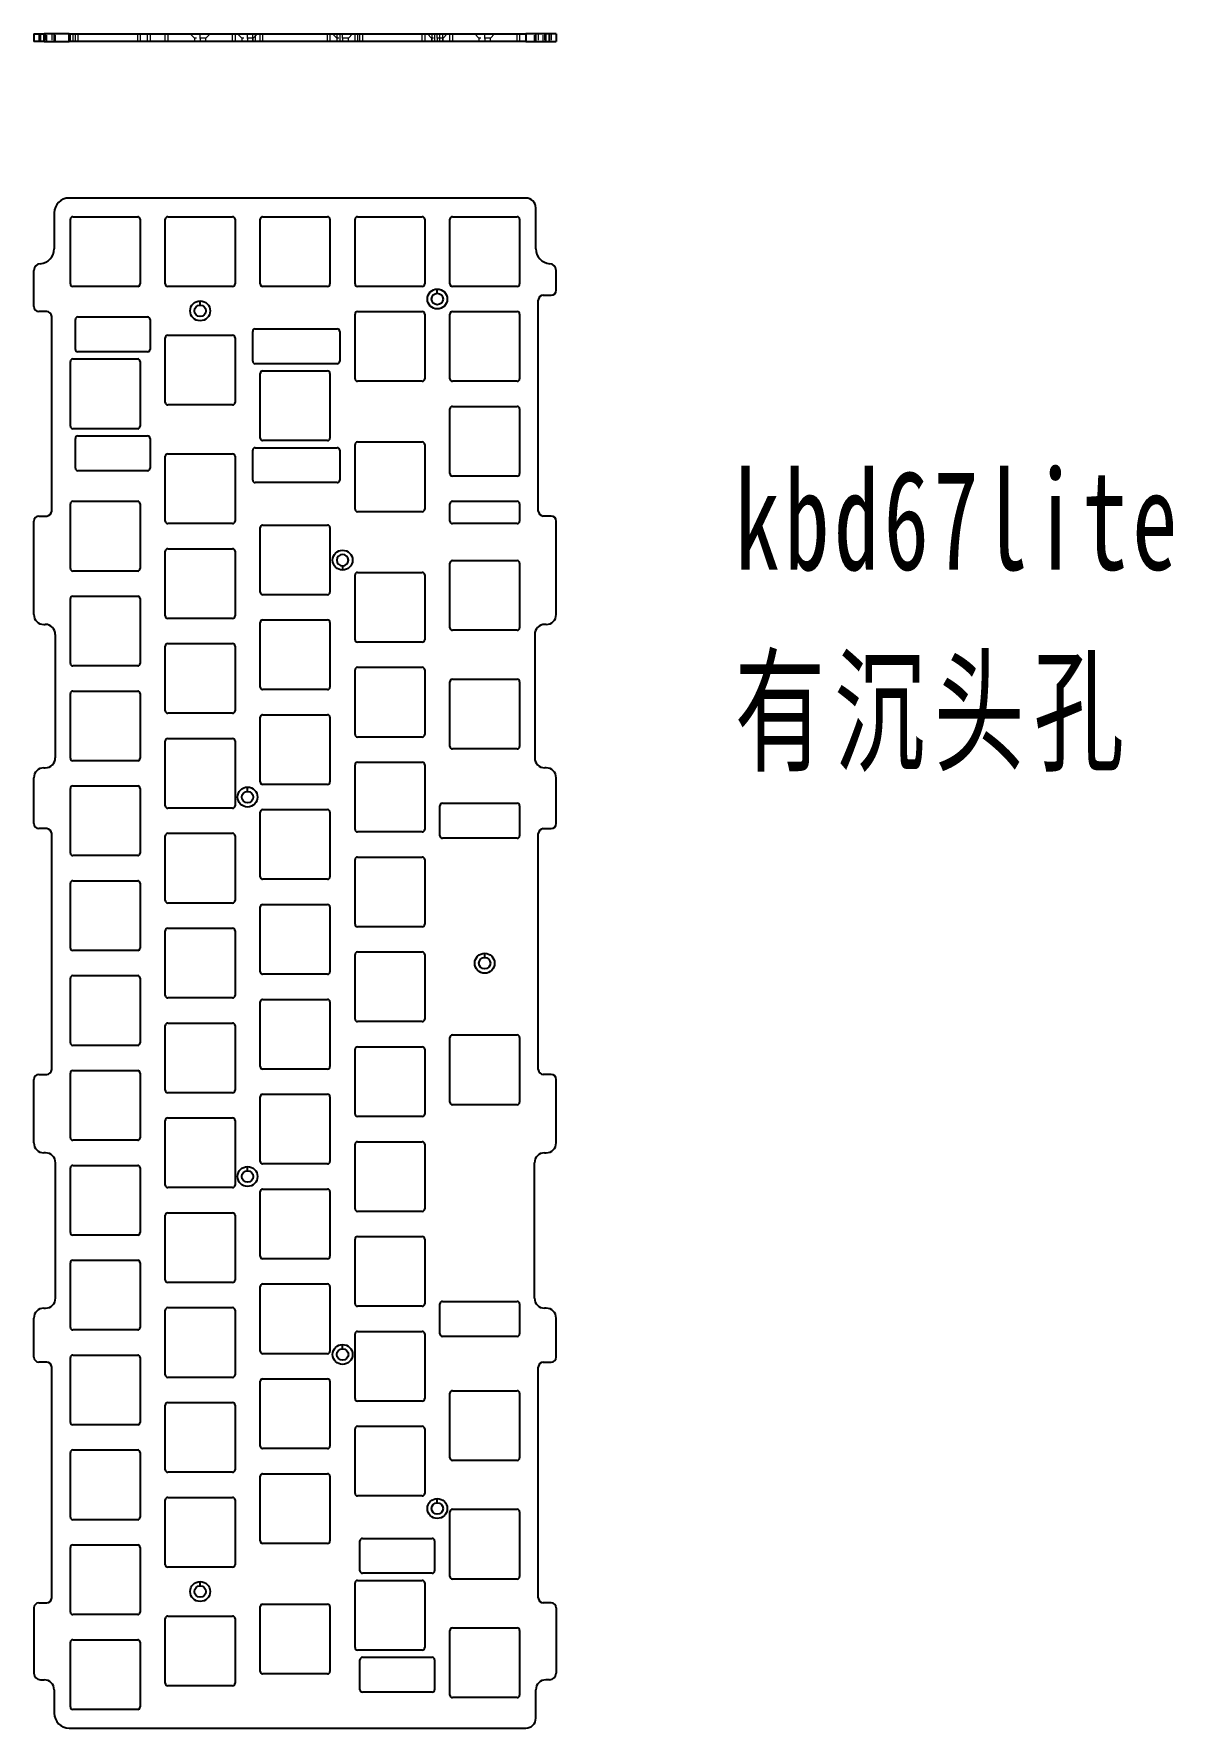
# Model space of a CAD drawing. Header units: millimetres. Extents: x 0 to 229, y 0 to 340.
import ezdxf

# ---------------------------------------------------------------- set-up
doc = ezdxf.new("R2010")
doc.units = ezdxf.units.MM
doc.linetypes.add('HIDDEN', pattern=[1.905, 1.27, -0.635])
doc.layers.get('0').update_dxf_attribs({"lineweight": 35})
doc.layers.add('尺寸线层', color=3, linetype='Continuous', lineweight=18)
doc.styles.add('标准', font='', dxfattribs={"width": 0.667})
doc.styles.get('标准').set_extended_font_data('仿宋_gb2312')

msp = doc.modelspace()

# ---------------------------------------------------------------- linework, layer by layer
at = {"color": 7, "linetype": 'Continuous', "lineweight": 25}
for p, q in [((0, 340.21), (0, 338.71)), ((0, 340.21), (1.35, 340.21)), ((1.35, 338.71), (1.35, 340.21)), ((1.35, 340.21), (2.08, 340.21)), ((2.08, 340.21), (2.08, 338.71)), ((4.08, 340.21), (2.08, 340.21)), ((4.08, 340.21), (4.08, 338.71)), ((7.08, 340.21), (4.08, 340.21)), ((7.08, 338.71), (7.08, 340.21)), ((7.08, 340.21), (98.82, 340.21)), ((98.82, 340.21), (98.82, 338.71)), ((100.82, 340.21), (98.82, 340.21)), ((100.82, 338.71), (100.82, 340.21)), ((102.82, 340.21), (100.82, 340.21)), ((102.82, 338.71), (102.82, 340.21)), ((103.55, 340.21), (102.82, 340.21)), ((103.55, 338.71), (103.55, 340.21)), ((104.9, 340.21), (103.55, 340.21)), ((104.9, 340.21), (104.9, 338.71)), ((1.35, 338.71), (0, 338.71)), ((2.08, 338.71), (1.35, 338.71)), ((2.08, 338.71), (4.08, 338.71)), ((4.08, 338.71), (7.08, 338.71)), ((98.82, 338.71), (7.08, 338.71)), ((98.82, 338.71), (100.82, 338.71)), ((100.82, 338.71), (102.82, 338.71)), ((102.82, 338.71), (103.55, 338.71)), ((103.55, 338.71), (104.9, 338.71)), ((98.82, 307.25), (7.08, 307.25)), ((4.08, 304.25), (4.08, 297.06)), ((7.35, 290), (7.35, 303)), ((7.85, 303.5), (20.85, 303.5)), ((21.35, 303), (21.35, 290)), ((26.4, 290), (26.4, 303)), ((26.9, 303.5), (39.9, 303.5)), ((40.4, 303), (40.4, 290)), ((45.45, 290), (45.45, 303)), ((45.95, 303.5), (58.95, 303.5)), ((59.45, 303), (59.45, 290)), ((64.5, 290), (64.5, 303)), ((65, 303.5), (78, 303.5)), ((78.5, 303), (78.5, 290)), ((83.55, 290), (83.55, 303)), ((84.05, 303.5), (97.05, 303.5)), ((97.55, 303), (97.55, 290)), ((100.82, 297.06), (100.82, 305.25)), ((0, 285.45), (0, 292.72)), ((104.9, 288.75), (104.9, 292.72)), ((20.85, 289.5), (7.85, 289.5)), ((39.9, 289.5), (26.9, 289.5)), ((58.95, 289.5), (45.95, 289.5)), ((78, 289.5), (65, 289.5)), ((97.05, 289.5), (84.05, 289.5)), ((33.4, 285.74), (33.4, 286.59)), ((81.03, 288.12), (81.03, 288.97)), ((101.32, 244.39), (101.32, 286.75)), ((102.32, 287.75), (103.9, 287.75)), ((2.58, 284.45), (1, 284.45)), ((3.58, 244.39), (3.58, 283.45)), ((8.35, 276.86), (8.35, 282.86)), ((8.85, 283.36), (22.85, 283.36)), ((23.35, 282.86), (23.35, 276.86)), ((64.5, 270.95), (64.5, 283.95)), ((65, 284.45), (78, 284.45)), ((78.5, 283.95), (78.5, 270.95)), ((83.55, 270.95), (83.55, 283.95)), ((84.05, 284.45), (97.05, 284.45)), ((97.55, 283.95), (97.55, 270.95)), ((26.4, 266.19), (26.4, 279.19)), ((26.9, 279.69), (39.9, 279.69)), ((40.4, 279.19), (40.4, 266.19)), ((43.95, 274.48), (43.95, 280.48)), ((44.45, 280.98), (60.95, 280.98)), ((61.45, 280.48), (61.45, 274.48)), ((22.85, 276.36), (8.85, 276.36)), ((7.35, 261.43), (7.35, 274.43)), ((7.85, 274.93), (20.85, 274.93)), ((21.35, 274.43), (21.35, 261.43)), ((60.95, 273.98), (44.45, 273.98)), ((45.95, 272.54), (58.95, 272.54)), ((45.45, 259.04), (45.45, 272.04)), ((59.45, 272.04), (59.45, 259.04)), ((78, 270.45), (65, 270.45)), ((97.05, 270.45), (84.05, 270.45)), ((39.9, 265.69), (26.9, 265.69)), ((84.05, 265.4), (97.05, 265.4)), ((83.55, 251.9), (83.55, 264.9)), ((97.55, 264.9), (97.55, 251.9)), ((20.85, 260.93), (7.85, 260.93)), ((8.35, 252.99), (8.35, 258.99)), ((8.85, 259.49), (22.85, 259.49)), ((23.35, 258.99), (23.35, 252.99)), ((26.4, 242.38), (26.4, 255.38)), ((26.9, 255.88), (39.9, 255.88)), ((40.4, 255.38), (40.4, 242.38)), ((43.95, 250.61), (43.95, 256.61)), ((44.45, 257.11), (60.95, 257.11)), ((58.95, 258.54), (45.95, 258.54)), ((61.45, 256.61), (61.45, 250.61)), ((64.5, 244.76), (64.5, 257.76)), ((65, 258.26), (78, 258.26)), ((78.5, 257.76), (78.5, 244.76)), ((22.85, 252.49), (8.85, 252.49)), ((60.95, 250.11), (44.45, 250.11)), ((97.05, 251.4), (84.05, 251.4)), ((7.35, 232.85), (7.35, 245.85)), ((7.85, 246.35), (20.85, 246.35)), ((21.35, 245.85), (21.35, 232.85)), ((83.55, 242.38), (83.55, 245.85)), ((84.05, 246.35), (97.05, 246.35)), ((97.55, 245.85), (97.55, 242.38)), ((0, 223.62), (0, 242.39)), ((1, 243.39), (2.58, 243.39)), ((39.9, 241.88), (26.9, 241.88)), ((45.95, 241.59), (58.95, 241.59)), ((78, 244.26), (65, 244.26)), ((97.05, 241.88), (84.05, 241.88)), ((103.9, 243.39), (102.32, 243.39)), ((104.9, 223.62), (104.9, 242.39)), ((45.45, 228.09), (45.45, 241.09)), ((59.45, 241.09), (59.45, 228.09)), ((26.4, 223.32), (26.4, 236.32)), ((26.9, 236.82), (39.9, 236.82)), ((40.4, 236.32), (40.4, 223.32)), ((20.85, 232.35), (7.85, 232.35)), ((62.01, 233.39), (62.01, 232.54)), ((64.5, 218.56), (64.5, 231.56)), ((65, 232.06), (78, 232.06)), ((78.5, 231.56), (78.5, 218.56)), ((83.55, 220.94), (83.55, 233.94)), ((84.05, 234.44), (97.05, 234.44)), ((97.55, 233.94), (97.55, 220.94)), ((7.35, 213.8), (7.35, 226.8)), ((7.85, 227.3), (20.85, 227.3)), ((21.35, 226.8), (21.35, 213.8)), ((58.95, 227.59), (45.95, 227.59)), ((2, 221.62), (2.3, 221.62)), ((39.9, 222.82), (26.9, 222.82)), ((45.45, 209.04), (45.45, 222.04)), ((45.95, 222.54), (58.95, 222.54)), ((59.45, 222.04), (59.45, 209.04)), ((102.9, 221.62), (102.6, 221.62)), ((4.3, 219.62), (4.3, 194.83)), ((26.9, 217.78), (39.9, 217.78)), ((78, 218.06), (65, 218.06)), ((97.05, 220.44), (84.05, 220.44)), ((100.6, 219.62), (100.6, 194.83)), ((26.4, 204.28), (26.4, 217.28)), ((40.4, 217.28), (40.4, 204.28)), ((20.85, 213.3), (7.85, 213.3)), ((64.5, 199.51), (64.5, 212.51)), ((65, 213.01), (78, 213.01)), ((78.5, 212.51), (78.5, 199.51)), ((7.35, 194.75), (7.35, 207.75)), ((7.85, 208.25), (20.85, 208.25)), ((21.35, 207.75), (21.35, 194.75)), ((58.95, 208.54), (45.95, 208.54)), ((83.55, 197.13), (83.55, 210.13)), ((84.05, 210.63), (97.05, 210.63)), ((97.55, 210.13), (97.55, 197.13)), ((39.9, 203.78), (26.9, 203.78)), ((45.45, 189.99), (45.45, 202.99)), ((45.95, 203.49), (58.95, 203.49)), ((59.45, 202.99), (59.45, 189.99)), ((26.4, 185.22), (26.4, 198.22)), ((26.9, 198.72), (39.9, 198.72)), ((40.4, 198.22), (40.4, 185.22)), ((78, 199.01), (65, 199.01)), ((20.85, 194.25), (7.85, 194.25)), ((65, 193.96), (78, 193.96)), ((97.05, 196.63), (84.05, 196.63)), ((0, 181.62), (0, 190.83)), ((2, 192.83), (2.3, 192.83)), ((64.5, 180.46), (64.5, 193.46)), ((78.5, 193.46), (78.5, 180.46)), ((102.9, 192.83), (102.6, 192.83)), ((104.9, 181.62), (104.9, 190.83)), ((7.35, 175.7), (7.35, 188.7)), ((7.85, 189.2), (20.85, 189.2)), ((21.35, 188.7), (21.35, 175.7)), ((42.92, 188.11), (42.92, 188.96)), ((58.95, 189.49), (45.95, 189.49)), ((39.9, 184.72), (26.9, 184.72)), ((45.45, 170.94), (45.45, 183.94)), ((45.95, 184.44), (58.95, 184.44)), ((59.45, 183.94), (59.45, 170.94)), ((81.55, 179.19), (81.55, 185.23)), ((82.05, 185.73), (97.05, 185.73)), ((97.55, 185.23), (97.55, 179.19)), ((2.58, 180.62), (1, 180.62)), ((102.32, 180.62), (103.9, 180.62)), ((3.58, 132.26), (3.58, 179.62)), ((26.4, 166.18), (26.4, 179.18)), ((26.9, 179.68), (39.9, 179.68)), ((40.4, 179.18), (40.4, 166.18)), ((78, 179.96), (65, 179.96)), ((97.05, 178.69), (82.05, 178.69)), ((101.32, 132.26), (101.32, 179.62)), ((20.85, 175.2), (7.85, 175.2)), ((64.5, 161.41), (64.5, 174.41)), ((65, 174.91), (78, 174.91)), ((78.5, 174.41), (78.5, 161.41)), ((7.85, 170.15), (20.85, 170.15)), ((58.95, 170.44), (45.95, 170.44)), ((7.35, 156.65), (7.35, 169.65)), ((21.35, 169.65), (21.35, 156.65)), ((39.9, 165.68), (26.9, 165.68)), ((45.45, 151.89), (45.45, 164.89)), ((45.95, 165.39), (58.95, 165.39)), ((59.45, 164.89), (59.45, 151.89)), ((26.4, 147.12), (26.4, 160.12)), ((26.9, 160.62), (39.9, 160.62)), ((40.4, 160.12), (40.4, 147.12)), ((78, 160.91), (65, 160.91)), ((20.85, 156.15), (7.85, 156.15)), ((64.5, 142.36), (64.5, 155.36)), ((65, 155.86), (78, 155.86)), ((78.5, 155.36), (78.5, 142.36)), ((90.55, 154.74), (90.55, 155.59)), ((7.35, 137.6), (7.35, 150.6)), ((7.85, 151.1), (20.85, 151.1)), ((21.35, 150.6), (21.35, 137.6)), ((58.95, 151.39), (45.95, 151.39)), ((39.9, 146.62), (26.9, 146.62)), ((45.95, 146.34), (58.95, 146.34)), ((45.45, 132.84), (45.45, 145.84)), ((59.45, 145.84), (59.45, 132.84)), ((26.4, 128.07), (26.4, 141.07)), ((26.9, 141.57), (39.9, 141.57)), ((40.4, 141.07), (40.4, 128.07)), ((78, 141.86), (65, 141.86)), ((20.85, 137.1), (7.85, 137.1)), ((64.5, 123.31), (64.5, 136.31)), ((65, 136.81), (78, 136.81)), ((78.5, 136.31), (78.5, 123.31)), ((83.55, 125.69), (83.55, 138.69)), ((84.05, 139.19), (97.05, 139.19)), ((97.55, 138.69), (97.55, 125.69)), ((0, 117.52), (0, 130.26)), ((1, 131.26), (2.58, 131.26)), ((7.35, 118.55), (7.35, 131.55)), ((7.85, 132.05), (20.85, 132.05)), ((21.35, 131.55), (21.35, 118.55)), ((58.95, 132.34), (45.95, 132.34)), ((103.9, 131.26), (102.32, 131.26)), ((104.9, 117.52), (104.9, 130.26)), ((39.9, 127.58), (26.9, 127.58)), ((45.45, 113.79), (45.45, 126.79)), ((45.95, 127.29), (58.95, 127.29)), ((59.45, 126.79), (59.45, 113.79)), ((26.9, 122.53), (39.9, 122.53)), ((78, 122.81), (65, 122.81)), ((97.05, 125.19), (84.05, 125.19)), ((26.4, 109.03), (26.4, 122.03)), ((40.4, 122.03), (40.4, 109.03)), ((20.85, 118.05), (7.85, 118.05)), ((64.5, 104.26), (64.5, 117.26)), ((65, 117.76), (78, 117.76)), ((78.5, 117.26), (78.5, 104.26)), ((2.35, 115.52), (2, 115.52)), ((4.35, 86.33), (4.35, 113.52)), ((7.35, 99.5), (7.35, 112.5)), ((7.85, 113), (20.85, 113)), ((21.35, 112.5), (21.35, 99.5)), ((42.92, 111.91), (42.92, 112.76)), ((58.95, 113.29), (45.95, 113.29)), ((100.55, 86.33), (100.55, 113.52)), ((102.55, 115.52), (102.9, 115.52)), ((39.9, 108.53), (26.9, 108.53)), ((45.45, 94.74), (45.45, 107.74)), ((45.95, 108.24), (58.95, 108.24)), ((59.45, 107.74), (59.45, 94.74)), ((26.4, 89.98), (26.4, 102.97)), ((26.9, 103.47), (39.9, 103.47)), ((40.4, 102.97), (40.4, 89.98)), ((78, 103.76), (65, 103.76)), ((20.85, 99), (7.85, 99)), ((65, 98.71), (78, 98.71)), ((64.5, 85.21), (64.5, 98.21)), ((78.5, 98.21), (78.5, 85.21)), ((7.35, 80.45), (7.35, 93.45)), ((7.85, 93.95), (20.85, 93.95)), ((21.35, 93.45), (21.35, 80.45)), ((58.95, 94.24), (45.95, 94.24)), ((39.9, 89.48), (26.9, 89.48)), ((45.45, 75.69), (45.45, 88.69)), ((45.95, 89.19), (58.95, 89.19)), ((59.45, 88.69), (59.45, 75.69)), ((81.55, 79.16), (81.55, 85.19)), ((82.05, 85.69), (97.05, 85.69)), ((97.55, 85.19), (97.55, 79.16)), ((0, 74.5), (0, 82.33)), ((2, 84.33), (2.35, 84.33)), ((26.4, 70.93), (26.4, 83.93)), ((26.9, 84.43), (39.9, 84.43)), ((40.4, 83.93), (40.4, 70.93)), ((78, 84.71), (65, 84.71)), ((102.9, 84.33), (102.55, 84.33)), ((104.9, 74.5), (104.9, 82.33)), ((20.85, 79.95), (7.85, 79.95)), ((64.5, 66.16), (64.5, 79.16)), ((65, 79.66), (78, 79.66)), ((78.5, 79.16), (78.5, 66.16)), ((97.05, 78.66), (82.05, 78.66)), ((7.85, 74.9), (20.85, 74.9)), ((58.95, 75.19), (45.95, 75.19)), ((62.01, 76.18), (62.01, 77.03)), ((2.58, 73.5), (1, 73.5)), ((3.58, 26.14), (3.58, 72.5)), ((7.35, 61.4), (7.35, 74.4)), ((21.35, 74.4), (21.35, 61.4)), ((101.32, 26.14), (101.32, 72.5)), ((102.32, 73.5), (103.9, 73.5)), ((39.9, 70.43), (26.9, 70.43)), ((45.45, 56.64), (45.45, 69.64)), ((45.95, 70.14), (58.95, 70.14)), ((59.45, 69.64), (59.45, 56.64)), ((26.4, 51.88), (26.4, 64.88)), ((26.9, 65.38), (39.9, 65.38)), ((40.4, 64.88), (40.4, 51.88)), ((78, 65.66), (65, 65.66)), ((83.55, 54.26), (83.55, 67.26)), ((84.05, 67.76), (97.05, 67.76)), ((97.55, 67.26), (97.55, 54.26)), ((20.85, 60.9), (7.85, 60.9)), ((64.5, 47.11), (64.5, 60.11)), ((65, 60.61), (78, 60.61)), ((78.5, 60.11), (78.5, 47.11)), ((7.35, 42.35), (7.35, 55.35)), ((7.85, 55.85), (20.85, 55.85)), ((21.35, 55.35), (21.35, 42.35)), ((58.95, 56.14), (45.95, 56.14)), ((39.9, 51.38), (26.9, 51.38)), ((45.95, 51.09), (58.95, 51.09)), ((97.05, 53.76), (84.05, 53.76)), ((45.45, 37.59), (45.45, 50.59)), ((59.45, 50.59), (59.45, 37.59)), ((26.4, 32.82), (26.4, 45.82)), ((26.9, 46.32), (39.9, 46.32)), ((40.4, 45.82), (40.4, 32.82)), ((78, 46.61), (65, 46.61)), ((81.03, 45.24), (81.03, 46.09)), ((20.85, 41.85), (7.85, 41.85)), ((83.55, 30.44), (83.55, 43.44)), ((84.05, 43.94), (97.05, 43.94)), ((97.55, 43.44), (97.55, 30.44)), ((65.5, 31.59), (65.5, 37.59)), ((66, 38.09), (80, 38.09)), ((80.5, 37.59), (80.5, 31.59)), ((7.35, 23.3), (7.35, 36.3)), ((7.85, 36.8), (20.85, 36.8)), ((21.35, 36.3), (21.35, 23.3)), ((58.95, 37.09), (45.95, 37.09)), ((39.9, 32.32), (26.9, 32.32)), ((80, 31.09), (66, 31.09)), ((33.4, 28.57), (33.4, 29.42)), ((64.5, 16.16), (64.5, 29.16)), ((65, 29.66), (78, 29.66)), ((78.5, 29.16), (78.5, 16.16)), ((97.05, 29.94), (84.05, 29.94)), ((0, 24.14), (0, 11.04)), ((1, 25.14), (2.58, 25.14)), ((45.45, 11.39), (45.45, 24.39)), ((45.95, 24.89), (58.95, 24.89)), ((59.45, 24.39), (59.45, 11.39)), ((103.9, 25.14), (102.32, 25.14)), ((104.9, 24.14), (104.9, 11.04)), ((20.85, 22.8), (7.85, 22.8)), ((26.4, 9.01), (26.4, 22.01)), ((26.9, 22.51), (39.9, 22.51)), ((40.4, 22.01), (40.4, 9.01)), ((7.35, 4.25), (7.35, 17.25)), ((7.85, 17.75), (20.85, 17.75)), ((21.35, 17.25), (21.35, 4.25)), ((83.55, 6.63), (83.55, 19.63)), ((84.05, 20.13), (97.05, 20.13)), ((97.55, 19.63), (97.55, 6.63)), ((78, 15.66), (65, 15.66)), ((65.5, 7.72), (65.5, 13.72)), ((66, 14.22), (80, 14.22)), ((80.5, 13.72), (80.5, 7.72)), ((58.95, 10.89), (45.95, 10.89)), ((1.35, 9.69), (2.08, 9.69)), ((4.08, 7.69), (4.08, 3)), ((39.9, 8.51), (26.9, 8.51)), ((80, 7.22), (66, 7.22)), ((100.82, 2), (100.82, 7.69)), ((103.55, 9.69), (102.82, 9.69)), ((20.85, 3.75), (7.85, 3.75)), ((97.05, 6.13), (84.05, 6.13)), ((7.08, 0), (98.82, 0))]:
    msp.add_line(p, q, dxfattribs=at)
at = {"color": 7, "linetype": 'HIDDEN', "lineweight": 18}
for p, q in [((1, 340.21), (1, 338.71)), ((1.27, 340.21), (1.27, 338.71)), ((2, 338.71), (2, 340.21)), ((2.3, 340.21), (2.3, 338.71)), ((2.35, 340.21), (2.35, 338.71)), ((2.58, 338.71), (2.58, 340.21)), ((3.58, 340.21), (3.58, 338.71)), ((4.3, 338.71), (4.3, 340.21)), ((4.35, 338.71), (4.35, 340.21)), ((7.08, 340.21), (7.08, 338.71)), ((7.35, 338.71), (7.35, 340.21)), ((7.85, 340.21), (7.85, 338.71)), ((8.35, 338.71), (8.35, 340.21)), ((8.85, 340.21), (8.85, 338.71)), ((20.85, 338.71), (20.85, 340.21)), ((21.35, 340.21), (21.35, 338.71)), ((22.85, 338.71), (22.85, 340.21)), ((23.35, 340.21), (23.35, 338.71)), ((26.4, 338.71), (26.4, 340.21)), ((26.9, 340.21), (26.9, 338.71)), ((31.4, 340.21), (32.25, 339.36)), ((33.4, 339.36), (33.4, 340.21)), ((34.55, 339.36), (35.4, 340.21)), ((39.9, 338.71), (39.9, 340.21)), ((40.4, 340.21), (40.4, 338.71)), ((40.92, 340.21), (41.77, 339.36)), ((42.92, 339.36), (42.92, 340.21)), ((43.95, 338.71), (43.95, 340.21)), ((44.07, 339.36), (44.92, 340.21)), ((44.45, 340.21), (44.45, 338.71)), ((45.45, 338.71), (45.45, 340.21)), ((45.95, 340.21), (45.95, 338.71)), ((58.95, 338.71), (58.95, 340.21)), ((59.45, 340.21), (59.45, 338.71)), ((60.01, 340.21), (60.86, 339.36)), ((60.95, 338.71), (60.95, 340.21)), ((61.45, 340.21), (61.45, 338.71)), ((62.01, 339.36), (62.01, 340.21)), ((63.16, 339.36), (64.01, 340.21)), ((64.5, 338.71), (64.5, 340.21)), ((65, 340.21), (65, 338.71)), ((65.5, 338.71), (65.5, 340.21)), ((66, 340.21), (66, 338.71)), ((78, 338.71), (78, 340.21)), ((78.5, 340.21), (78.5, 338.71)), ((79.03, 340.21), (79.88, 339.36)), ((79.03, 340.21), (79.88, 339.36)), ((80, 338.71), (80, 340.21)), ((80.5, 340.21), (80.5, 338.71)), ((81.03, 339.36), (81.03, 340.21)), ((81.03, 339.36), (81.03, 340.21)), ((81.55, 338.71), (81.55, 340.21)), ((82.05, 340.21), (82.05, 338.71)), ((82.18, 339.36), (83.03, 340.21)), ((82.18, 339.36), (83.03, 340.21)), ((83.55, 338.71), (83.55, 340.21)), ((84.05, 340.21), (84.05, 338.71)), ((88.55, 340.21), (89.4, 339.36)), ((90.55, 339.36), (90.55, 340.21)), ((91.7, 339.36), (92.55, 340.21)), ((97.05, 338.71), (97.05, 340.21)), ((97.55, 340.21), (97.55, 338.71)), ((98.82, 338.71), (98.82, 340.21)), ((100.55, 338.71), (100.55, 340.21)), ((100.6, 338.71), (100.6, 340.21)), ((101.32, 340.21), (101.32, 338.71)), ((102.32, 338.71), (102.32, 340.21)), ((102.55, 340.21), (102.55, 338.71)), ((102.6, 340.21), (102.6, 338.71)), ((102.9, 338.71), (102.9, 340.21)), ((103.63, 338.71), (103.63, 340.21)), ((103.9, 340.21), (103.9, 338.71)), ((34.55, 339.36), (32.25, 339.36)), ((32.25, 339.36), (32.25, 338.71)), ((33.4, 339.36), (33.4, 338.71)), ((34.55, 338.71), (34.55, 339.36)), ((44.07, 339.36), (41.77, 339.36)), ((41.77, 339.36), (41.77, 338.71)), ((42.92, 339.36), (42.92, 338.71)), ((44.07, 338.71), (44.07, 339.36)), ((63.16, 339.36), (60.86, 339.36)), ((60.86, 339.36), (60.86, 338.71)), ((62.01, 339.36), (62.01, 338.71)), ((63.16, 338.71), (63.16, 339.36)), ((82.18, 339.36), (79.88, 339.36)), ((79.88, 339.36), (79.88, 338.71)), ((79.88, 339.36), (79.88, 338.71)), ((81.03, 339.36), (81.03, 338.71)), ((81.03, 339.36), (81.03, 338.71)), ((82.18, 338.71), (82.18, 339.36)), ((82.18, 338.71), (82.18, 339.36)), ((91.7, 339.36), (89.4, 339.36)), ((89.4, 339.36), (89.4, 338.71)), ((90.55, 339.36), (90.55, 338.71)), ((91.7, 338.71), (91.7, 339.36))]:
    msp.add_line(p, q, dxfattribs=at)
at = {"color": 7, "linetype": 'Continuous', "lineweight": 25}
for centre, radius in [((33.4, 284.59), 2), ((81.03, 286.97), 2), ((81.03, 286.97), 1.15), ((33.4, 284.59), 1.15), ((62.01, 234.54), 2), ((42.92, 186.96), 2), ((42.92, 186.96), 1.15), ((90.55, 153.59), 2), ((90.55, 153.59), 1.15), ((42.92, 110.76), 2), ((42.92, 110.76), 1.15), ((62.01, 75.03), 2), ((62.01, 75.03), 1.15), ((81.03, 44.09), 2), ((81.03, 44.09), 1.15), ((33.4, 27.42), 2), ((33.4, 27.42), 1.15)]:
    msp.add_circle(centre, radius, dxfattribs=at)
for centre, radius, start, end in [((7.08, 304.25), 3, 90, 180), ((98.82, 305.25), 2, 0, 90), ((7.85, 303), 0.5, 90, 180), ((20.85, 303), 0.5, 0, 90), ((26.9, 303), 0.5, 90, 180), ((39.9, 303), 0.5, 0, 90), ((45.95, 303), 0.5, 90, 180), ((58.95, 303), 0.5, 0, 90), ((65, 303), 0.5, 90, 180), ((78, 303), 0.5, 0, 90), ((84.05, 303), 0.5, 90, 180), ((97.05, 303), 0.5, 0, 90), ((1.08, 297.06), 3, 273.5352, 0), ((103.82, 297.06), 3, 180, 266.4648), ((1.35, 292.72), 1.35, 93.5352, 180), ((103.55, 292.72), 1.35, 0, 86.4648), ((7.85, 290), 0.5, 180, 270), ((20.85, 290), 0.5, 270, 0), ((26.9, 290), 0.5, 180, 270), ((39.9, 290), 0.5, 270, 0), ((45.95, 290), 0.5, 180, 270), ((58.95, 290), 0.5, 270, 360), ((65, 290), 0.5, 180, 270), ((78, 290), 0.5, 270, 0), ((84.05, 290), 0.5, 180, 270), ((97.05, 290), 0.5, 270, 0), ((102.32, 286.75), 1, 90, 180), ((103.9, 288.75), 1, 270, 360), ((1, 285.45), 1, 180, 270), ((2.58, 283.45), 1, 0, 90), ((8.85, 282.86), 0.5, 90, 180), ((22.85, 282.86), 0.5, 0, 90), ((65, 283.95), 0.5, 90, 180), ((78, 283.95), 0.5, 0, 90), ((84.05, 283.95), 0.5, 90, 180), ((97.05, 283.95), 0.5, 0, 90), ((26.9, 279.19), 0.5, 90, 180), ((39.9, 279.19), 0.5, 0, 90), ((44.45, 280.48), 0.5, 90, 180), ((60.95, 280.48), 0.5, 0, 90), ((8.85, 276.86), 0.5, 180, 270), ((22.85, 276.86), 0.5, 270, 0), ((7.85, 274.43), 0.5, 90, 180), ((20.85, 274.43), 0.5, 0, 90), ((44.45, 274.48), 0.5, 180, 270), ((45.95, 272.04), 0.5, 90, 180), ((58.95, 272.04), 0.5, 0, 90), ((60.95, 274.48), 0.5, 270, 0), ((65, 270.95), 0.5, 180, 270), ((78, 270.95), 0.5, 270, 360), ((84.05, 270.95), 0.5, 180, 270), ((97.05, 270.95), 0.5, 270, 0), ((26.9, 266.19), 0.5, 180, 270), ((39.9, 266.19), 0.5, 270, 360), ((84.05, 264.9), 0.5, 90, 180), ((97.05, 264.9), 0.5, 0, 90), ((7.85, 261.43), 0.5, 180, 270), ((8.85, 258.99), 0.5, 90, 180), ((20.85, 261.43), 0.5, 270, 0), ((22.85, 258.99), 0.5, 0, 90), ((45.95, 259.04), 0.5, 180, 270), ((58.95, 259.04), 0.5, 270, 0), ((26.9, 255.38), 0.5, 90, 180), ((39.9, 255.38), 0.5, 360, 90), ((44.45, 256.61), 0.5, 90, 180), ((60.95, 256.61), 0.5, 0, 90), ((65, 257.76), 0.5, 90, 180), ((78, 257.76), 0.5, 0, 90), ((8.85, 252.99), 0.5, 180, 270), ((22.85, 252.99), 0.5, 270, 360), ((84.05, 251.9), 0.5, 180, 270), ((97.05, 251.9), 0.5, 270, 0), ((44.45, 250.61), 0.5, 180, 270), ((60.95, 250.61), 0.5, 270, 0), ((7.85, 245.85), 0.5, 90, 180), ((20.85, 245.85), 0.5, 0, 90), ((84.05, 245.85), 0.5, 90, 180), ((97.05, 245.85), 0.5, 0, 90), ((1, 242.39), 1, 90, 180), ((2.58, 244.39), 1, 270, 0), ((26.9, 242.38), 0.5, 180, 270), ((39.9, 242.38), 0.5, 270, 360), ((45.95, 241.09), 0.5, 90, 180), ((58.95, 241.09), 0.5, 0, 90), ((65, 244.76), 0.5, 180, 270), ((78, 244.76), 0.5, 270, 0), ((84.05, 242.38), 0.5, 180, 270), ((97.05, 242.38), 0.5, 270, 360), ((102.32, 244.39), 1, 180, 270), ((103.9, 242.39), 1, 0, 90), ((26.9, 236.32), 0.5, 90, 180), ((39.9, 236.32), 0.5, 0, 90), ((62.01, 234.54), 1.15, 90, 270), ((62.01, 234.54), 1.15, 270, 90), ((7.85, 232.85), 0.5, 180, 270), ((20.85, 232.85), 0.5, 270, 0), ((65, 231.56), 0.5, 90, 180), ((78, 231.56), 0.5, 0, 90), ((84.05, 233.94), 0.5, 90, 180), ((97.05, 233.94), 0.5, 0, 90), ((45.95, 228.09), 0.5, 180, 270), ((58.95, 228.09), 0.5, 270, 360), ((7.85, 226.8), 0.5, 90, 180), ((20.85, 226.8), 0.5, 0, 90), ((2, 223.62), 2, 180, 270), ((2.3, 219.62), 2, 0, 90), ((26.9, 223.32), 0.5, 180, 270), ((39.9, 223.32), 0.5, 270, 0), ((45.95, 222.04), 0.5, 90, 180), ((58.95, 222.04), 0.5, 0, 90), ((102.6, 219.62), 2, 90, 180), ((102.9, 223.62), 2, 270, 360), ((26.9, 217.28), 0.5, 90, 180), ((39.9, 217.28), 0.5, 0, 90), ((65, 218.56), 0.5, 180, 270), ((78, 218.56), 0.5, 270, 360), ((84.05, 220.94), 0.5, 180, 270), ((97.05, 220.94), 0.5, 270, 360), ((7.85, 213.8), 0.5, 180, 270), ((20.85, 213.8), 0.5, 270, 0), ((65, 212.51), 0.5, 90, 180), ((78, 212.51), 0.5, 0, 90), ((7.85, 207.75), 0.5, 90, 180), ((20.85, 207.75), 0.5, 0, 90), ((45.95, 209.04), 0.5, 180, 270), ((58.95, 209.04), 0.5, 270, 0), ((84.05, 210.13), 0.5, 90, 180), ((97.05, 210.13), 0.5, 0, 90), ((26.9, 204.28), 0.5, 180, 270), ((39.9, 204.28), 0.5, 270, 0), ((45.95, 202.99), 0.5, 90, 180), ((58.95, 202.99), 0.5, 0, 90), ((26.9, 198.22), 0.5, 90, 180), ((39.9, 198.22), 0.5, 0, 90), ((65, 199.51), 0.5, 180, 270), ((78, 199.51), 0.5, 270, 360), ((2.3, 194.83), 2, 270, 0), ((7.85, 194.75), 0.5, 180, 270), ((20.85, 194.75), 0.5, 270, 0), ((65, 193.46), 0.5, 90, 180), ((78, 193.46), 0.5, 0, 90), ((84.05, 197.13), 0.5, 180, 270), ((97.05, 197.13), 0.5, 270, 360), ((102.6, 194.83), 2, 180, 270), ((2, 190.83), 2, 90, 180), ((102.9, 190.83), 2, 0, 90), ((7.85, 188.7), 0.5, 90, 180), ((20.85, 188.7), 0.5, 0, 90), ((45.95, 189.99), 0.5, 180, 270), ((58.95, 189.99), 0.5, 270, 0), ((26.9, 185.22), 0.5, 180, 270), ((39.9, 185.22), 0.5, 270, 0), ((45.95, 183.94), 0.5, 90, 180), ((58.95, 183.94), 0.5, 360, 90), ((82.05, 185.23), 0.5, 90, 180), ((97.05, 185.23), 0.5, 0, 90), ((1, 181.62), 1, 180, 270), ((2.58, 179.62), 1, 0, 90), ((65, 180.46), 0.5, 180, 270), ((78, 180.46), 0.5, 270, 360), ((102.32, 179.62), 1, 90, 180), ((103.9, 181.62), 1, 270, 0), ((26.9, 179.18), 0.5, 90, 180), ((39.9, 179.18), 0.5, 0, 90), ((82.05, 179.19), 0.5, 180, 270), ((97.05, 179.19), 0.5, 270, 0), ((7.85, 175.7), 0.5, 180, 270), ((20.85, 175.7), 0.5, 270, 0), ((65, 174.41), 0.5, 90, 180), ((78, 174.41), 0.5, 0, 90), ((7.85, 169.65), 0.5, 90, 180), ((20.85, 169.65), 0.5, 0, 90), ((45.95, 170.94), 0.5, 180, 270), ((58.95, 170.94), 0.5, 270, 360), ((26.9, 166.18), 0.5, 180, 270), ((39.9, 166.18), 0.5, 270, 0), ((45.95, 164.89), 0.5, 90, 180), ((58.95, 164.89), 0.5, 0, 90), ((26.9, 160.12), 0.5, 90, 180), ((39.9, 160.12), 0.5, 360, 90), ((65, 161.41), 0.5, 180, 270), ((78, 161.41), 0.5, 270, 0), ((7.85, 156.65), 0.5, 180, 270), ((20.85, 156.65), 0.5, 270, 0), ((65, 155.36), 0.5, 90, 180), ((78, 155.36), 0.5, 0, 90), ((7.85, 150.6), 0.5, 90, 180), ((20.85, 150.6), 0.5, 0, 90), ((45.95, 151.89), 0.5, 180, 270), ((58.95, 151.89), 0.5, 270, 0), ((26.9, 147.12), 0.5, 180, 270), ((39.9, 147.12), 0.5, 270, 0), ((45.95, 145.84), 0.5, 90, 180), ((58.95, 145.84), 0.5, 0, 90), ((26.9, 141.07), 0.5, 90, 180), ((39.9, 141.07), 0.5, 0, 90), ((65, 142.36), 0.5, 180, 270), ((78, 142.36), 0.5, 270, 360), ((7.85, 137.6), 0.5, 180, 270), ((20.85, 137.6), 0.5, 270, 360), ((65, 136.31), 0.5, 90, 180), ((78, 136.31), 0.5, 0, 90), ((84.05, 138.69), 0.5, 90, 180), ((97.05, 138.69), 0.5, 0, 90), ((45.95, 132.84), 0.5, 180, 270), ((58.95, 132.84), 0.5, 270, 0), ((1, 130.26), 1, 90, 180), ((2.58, 132.26), 1, 270, 0), ((7.85, 131.55), 0.5, 90, 180), ((20.85, 131.55), 0.5, 0, 90), ((102.32, 132.26), 1, 180, 270), ((103.9, 130.26), 1, 0, 90), ((26.9, 128.07), 0.5, 180, 270), ((39.9, 128.07), 0.5, 270, 0), ((45.95, 126.79), 0.5, 90, 180), ((58.95, 126.79), 0.5, 0, 90), ((26.9, 122.03), 0.5, 90, 180), ((39.9, 122.03), 0.5, 0, 90), ((65, 123.31), 0.5, 180, 270), ((78, 123.31), 0.5, 270, 0), ((84.05, 125.69), 0.5, 180, 270), ((97.05, 125.69), 0.5, 270, 360), ((2, 117.52), 2, 180, 270), ((7.85, 118.55), 0.5, 180, 270), ((20.85, 118.55), 0.5, 270, 0), ((65, 117.26), 0.5, 90, 180), ((78, 117.26), 0.5, 0, 90), ((102.9, 117.52), 2, 270, 0), ((2.35, 113.52), 2, 360, 90), ((7.85, 112.5), 0.5, 90, 180), ((20.85, 112.5), 0.5, 0, 90), ((45.95, 113.79), 0.5, 180, 270), ((58.95, 113.79), 0.5, 270, 0), ((102.55, 113.52), 2, 90, 180), ((26.9, 109.03), 0.5, 180, 270), ((39.9, 109.03), 0.5, 270, 0), ((45.95, 107.74), 0.5, 90, 180), ((58.95, 107.74), 0.5, 360, 90), ((26.9, 102.97), 0.5, 90, 180), ((39.9, 102.97), 0.5, 0, 90), ((65, 104.26), 0.5, 180, 270), ((78, 104.26), 0.5, 270, 0), ((7.85, 99.5), 0.5, 180, 270), ((20.85, 99.5), 0.5, 270, 360), ((65, 98.21), 0.5, 90, 180), ((78, 98.21), 0.5, 0, 90), ((7.85, 93.45), 0.5, 90, 180), ((20.85, 93.45), 0.5, 0, 90), ((45.95, 94.74), 0.5, 180, 270), ((58.95, 94.74), 0.5, 270, 360), ((26.9, 89.98), 0.5, 180, 270), ((39.9, 89.98), 0.5, 270, 0), ((45.95, 88.69), 0.5, 90, 180), ((58.95, 88.69), 0.5, 0, 90), ((2.35, 86.33), 2, 270, 360), ((65, 85.21), 0.5, 180, 270), ((78, 85.21), 0.5, 270, 360), ((82.05, 85.19), 0.5, 90, 180), ((97.05, 85.19), 0.5, 0, 90), ((102.55, 86.33), 2, 180, 270), ((2, 82.33), 2, 90, 180), ((26.9, 83.93), 0.5, 90, 180), ((39.9, 83.93), 0.5, 0, 90), ((102.9, 82.33), 2, 0, 90), ((7.85, 80.45), 0.5, 180, 270), ((20.85, 80.45), 0.5, 270, 0), ((65, 79.16), 0.5, 90, 180), ((78, 79.16), 0.5, 0, 90), ((82.05, 79.16), 0.5, 180, 270), ((97.05, 79.16), 0.5, 270, 360), ((7.85, 74.4), 0.5, 90, 180), ((20.85, 74.4), 0.5, 0, 90), ((45.95, 75.69), 0.5, 180, 270), ((58.95, 75.69), 0.5, 270, 0), ((1, 74.5), 1, 180, 270), ((2.58, 72.5), 1, 0, 90), ((102.32, 72.5), 1, 90, 180), ((103.9, 74.5), 1, 270, 360), ((26.9, 70.93), 0.5, 180, 270), ((39.9, 70.93), 0.5, 270, 360), ((45.95, 69.64), 0.5, 90, 180), ((58.95, 69.64), 0.5, 0, 90), ((26.9, 64.88), 0.5, 90, 180), ((39.9, 64.88), 0.5, 0, 90), ((65, 66.16), 0.5, 180, 270), ((78, 66.16), 0.5, 270, 0), ((84.05, 67.26), 0.5, 90, 180), ((97.05, 67.26), 0.5, 0, 90), ((7.85, 61.4), 0.5, 180, 270), ((20.85, 61.4), 0.5, 270, 0), ((65, 60.11), 0.5, 90, 180), ((78, 60.11), 0.5, 0, 90), ((7.85, 55.35), 0.5, 90, 180), ((20.85, 55.35), 0.5, 0, 90), ((45.95, 56.64), 0.5, 180, 270), ((58.95, 56.64), 0.5, 270, 360), ((26.9, 51.88), 0.5, 180, 270), ((39.9, 51.88), 0.5, 270, 360), ((45.95, 50.59), 0.5, 90, 180), ((58.95, 50.59), 0.5, 0, 90), ((84.05, 54.26), 0.5, 180, 270), ((97.05, 54.26), 0.5, 270, 0), ((26.9, 45.82), 0.5, 90, 180), ((39.9, 45.82), 0.5, 0, 90), ((65, 47.11), 0.5, 180, 270), ((78, 47.11), 0.5, 270, 0), ((7.85, 42.35), 0.5, 180, 270), ((20.85, 42.35), 0.5, 270, 360), ((84.05, 43.44), 0.5, 90, 180), ((97.05, 43.44), 0.5, 0, 90), ((45.95, 37.59), 0.5, 180, 270), ((58.95, 37.59), 0.5, 270, 0), ((66, 37.59), 0.5, 90, 180), ((80, 37.59), 0.5, 360, 90), ((7.85, 36.3), 0.5, 90, 180), ((20.85, 36.3), 0.5, 0, 90), ((26.9, 32.82), 0.5, 180, 270), ((39.9, 32.82), 0.5, 270, 0), ((66, 31.59), 0.5, 180, 270), ((80, 31.59), 0.5, 270, 0), ((65, 29.16), 0.5, 90, 180), ((78, 29.16), 0.5, 0, 90), ((84.05, 30.44), 0.5, 180, 270), ((97.05, 30.44), 0.5, 270, 360), ((1, 24.14), 1, 90, 180), ((2.58, 26.14), 1, 270, 0), ((45.95, 24.39), 0.5, 90, 180), ((58.95, 24.39), 0.5, 0, 90), ((102.32, 26.14), 1, 180, 270), ((103.9, 24.14), 1, 0, 90), ((7.85, 23.3), 0.5, 180, 270), ((20.85, 23.3), 0.5, 270, 0), ((26.9, 22.01), 0.5, 90, 180), ((39.9, 22.01), 0.5, 360, 90), ((7.85, 17.25), 0.5, 90, 180), ((20.85, 17.25), 0.5, 0, 90), ((84.05, 19.63), 0.5, 90, 180), ((97.05, 19.63), 0.5, 0, 90), ((65, 16.16), 0.5, 180, 270), ((66, 13.72), 0.5, 90, 180), ((78, 16.16), 0.5, 270, 0), ((80, 13.72), 0.5, 360, 90), ((1.35, 11.04), 1.35, 180, 270), ((45.95, 11.39), 0.5, 180, 270), ((58.95, 11.39), 0.5, 270, 360), ((103.55, 11.04), 1.35, 270, 360), ((2.08, 7.69), 2, 0, 90), ((26.9, 9.01), 0.5, 180, 270), ((39.9, 9.01), 0.5, 270, 0), ((66, 7.72), 0.5, 180, 270), ((80, 7.72), 0.5, 270, 0), ((102.82, 7.69), 2, 90, 180), ((7.85, 4.25), 0.5, 180, 270), ((20.85, 4.25), 0.5, 270, 360), ((84.05, 6.63), 0.5, 180, 270), ((97.05, 6.63), 0.5, 270, 360), ((7.08, 3), 3, 180, 270), ((98.82, 2), 2, 270, 360)]:
    msp.add_arc(centre, radius, start, end, dxfattribs=at)

# ---------------------------------------------------------------- texts
at = {"layer": '尺寸线层', "insert": (140.74, 252.59), "char_height": 20, "width": 160.6532, "attachment_point": 1, "line_spacing_factor": 1.15057, "style": '标准'}
msp.add_mtext('\\T1.1;{\\fsimhei|b0|i0|c134|p49;kbd67lite\\P有沉头孔\\P}', dxfattribs=at)

doc.saveas('drawing.dxf')
